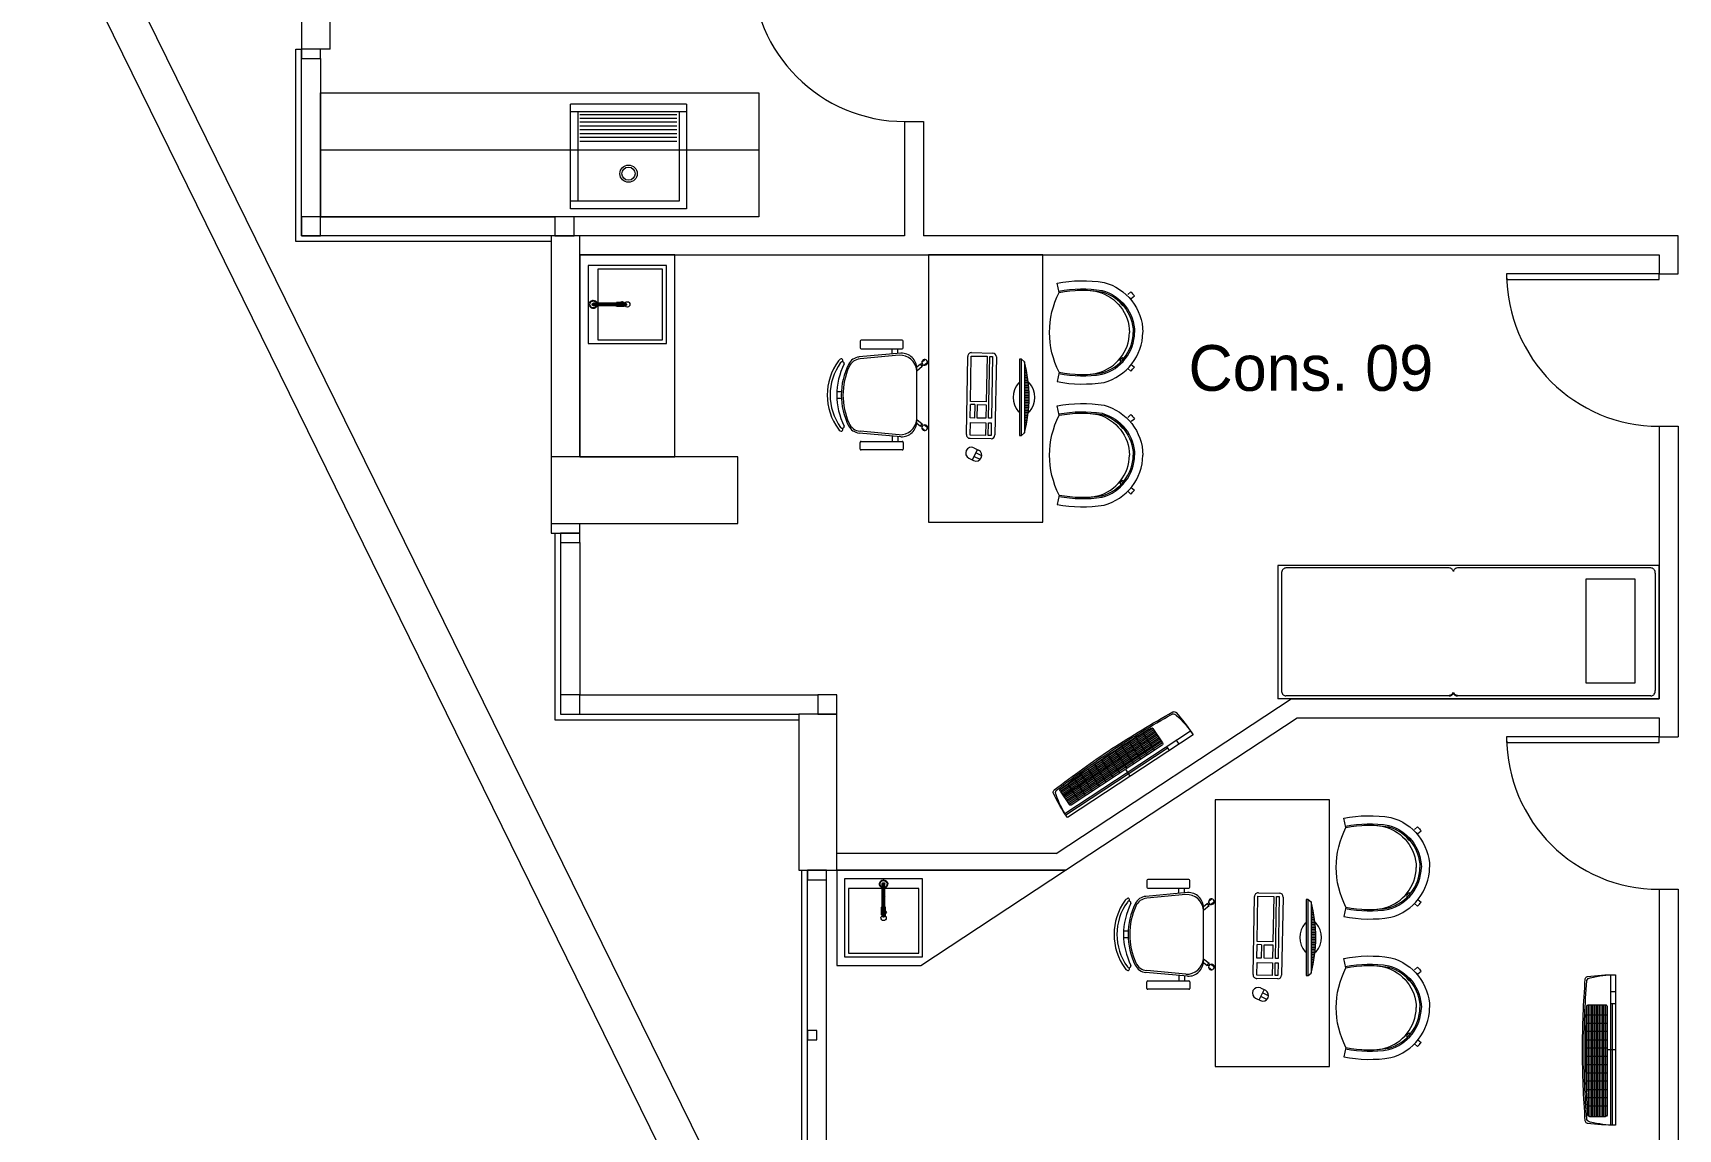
# Model space of a CAD drawing. Header units: metres. Extents: x 2999 to 3109, y 1752 to 1796.
# Drawn here: x 2999.38 to 3008.01, y 1763.57 to 1769.32 of the extents above; entities that cross this region are included whole.
import ezdxf

# ---------------------------------------------------------------- set-up
doc = ezdxf.new("R2010")
doc.units = ezdxf.units.M
doc.layers.add('Lay Out', color=31, linetype='Continuous')
doc.layers.add('PAREDES', color=7, linetype='Continuous')
doc.styles.add('PADRAO MK', font='')
doc.styles.get('PADRAO MK').set_extended_font_data('AvantGarde Bk BT')

# ---------------------------------------------------------------- blocks, each defined once
blk = doc.blocks.new('torneira 00')
at = {"layer": 'Lay Out'}
for p, q in [((-0.0049, -0.1393), (-0.0049, -0.0199)), ((-0.0033, -0.1387), (-0.0033, -0.0163)), ((0, -0.1381), (0, -0.0149)), ((0.0037, -0.1386), (0.0037, -0.0165)), ((0.0051, -0.1391), (0.0051, -0.0199)), ((-0.0018, -0.1501), (-0.0136, -0.1708)), ((0, -0.151), (-0.0118, -0.1717)), ((-0.0086, -0.1621), (-0.0086, -0.1418)), ((-0.0086, -0.1814), (-0.0086, -0.1661)), ((-0.0074, -0.1823), (-0.0074, -0.1426)), ((-0.0048, -0.1838), (-0.0048, -0.1438)), ((-0.0001, -0.1848), (-0.0001, -0.1446)), ((0.0046, -0.1839), (0.0046, -0.1437)), ((0.0074, -0.1825), (0.0074, -0.1423)), ((0.0086, -0.1816), (0.0086, -0.1414)), ((-0.0057, -0.1834), (-0.0057, -0.19)), ((0.0058, -0.1834), (0.0058, -0.19))]:
    blk.add_line(p, q, dxfattribs=at)
for centre, radius, start, end in [((0, -0.0199), 0.0199, 284.60964, 255.53827), ((0.0001, -0.0199), 0.005, 0.24437, 179.71475), ((0.0001, -0.0897), 0.005, 0.24437, 179.71475), ((-0.0125, -0.1709), 0.00109, 176.63806, 310.29172), ((-0.0012, -0.1512), 0.00127, 11.35673, 115.57305), ((0, -0.1796), 0.0119, 241.15364, 298.84636)]:
    blk.add_arc(centre, radius, start, end, dxfattribs=at)
at = {"layer": 'Lay Out', "ltscale": 0.6}
for centre, radius, start, end in [((0.0002, -0.1507), 0.0126, 48.09351, 134.61126), ((-0.0002, -0.1308), 0.0138, 232.82607, 309.8787), ((0.0001, -0.1719), 0.0128, 227.24915, 311.41934)]:
    blk.add_arc(centre, radius, start, end, dxfattribs=at)
blk = doc.blocks.new('A$C4E226C7C')
at = {"layer": 'Lay Out'}
for p, q in [((0, 0), (0.004, 0.0004)), ((0.004, 0.0004), (0.0078, 0.0017)), ((0.0078, 0.0017), (0.0114, 0.0037)), ((0.0114, 0.0037), (0.0147, 0.0065)), ((0.0147, 0.0065), (0.0175, 0.0099)), ((0.0175, 0.0099), (0.0198, 0.0138)), ((0.0198, 0.0138), (0.0213, 0.0178)), ((0.0213, 0.0178), (0.0228, 0.0138)), ((0.0228, 0.0138), (0.0251, 0.0099)), ((0.0251, 0.0099), (0.0279, 0.0065)), ((0.0279, 0.0065), (0.0311, 0.0037)), ((0.0311, 0.0037), (0.0347, 0.0017)), ((0.0347, 0.0017), (0.0385, 0.0004)), ((0.0385, 0.0004), (0.0424, 0))]:
    blk.add_line(p, q, dxfattribs=at)

msp = doc.modelspace()

# ---------------------------------------------------------------- hatches: boundary and pattern name
at = {"layer": 'PAREDES', "lineweight": 0}
h = msp.add_hatch(dxfattribs=at)
h.set_pattern_fill('ANSI31', color=253, scale=0.07, angle=-45, style=0)
h.set_pattern_definition([(360, (3010.354783, 1795.414901), (3e-18, 0.00875), [])])
h.paths.add_polyline_path([(3004.5804, 1767.5922), (3004.5804, 1767.2191, 0.133994)])
h = msp.add_hatch(dxfattribs=at)
h.set_pattern_fill('ANSI31', color=253, scale=0.07, angle=-45, style=0)
h.set_pattern_definition([(360, (3011.859673, 1792.580209), (3e-18, 0.00875), [])])
h.paths.add_polyline_path([(3006.0853, 1764.7575), (3006.0853, 1764.3844, 0.133994)])

# ---------------------------------------------------------------- linework, layer by layer
at = {"layer": 'PAREDES', "color": 253, "lineweight": 0}
for p, q in [((3000.7866, 1770.7836), (3000.7866, 1769.2336)), ((3000.9366, 1769.2336), (3000.9366, 1770.3636)), ((2999.5766, 1770.2089), (3005.819, 1757.5136)), ((2999.3766, 1770.1648), (3005.6915, 1757.3136)), ((3000.7566, 1769.2336), (3000.7866, 1769.2336)), ((3000.7566, 1768.2236), (3000.7566, 1769.2336)), ((3000.9366, 1769.2336), (3000.7866, 1769.2336)), ((3000.8866, 1769.2336), (3000.7866, 1769.2336)), ((3000.7866, 1769.2336), (3000.7866, 1769.1836)), ((3000.7866, 1768.2536), (3000.7866, 1769.2336)), ((3000.8866, 1769.1836), (3000.8866, 1769.2336)), ((3000.7866, 1769.1836), (3000.8866, 1769.1836)), ((3000.8866, 1769.1836), (3000.8866, 1768.3536)), ((3000.8866, 1768.3536), (3000.8866, 1769.0036)), ((3000.8866, 1769.0036), (3003.1866, 1769.0036)), ((3003.1866, 1769.0036), (3003.1866, 1768.3536)), ((3002.8079, 1768.9446), (3002.1979, 1768.9446)), ((3002.1979, 1768.3946), (3002.1979, 1768.9446)), ((3002.8079, 1768.9046), (3002.1979, 1768.9046)), ((3002.2379, 1768.4346), (3002.2379, 1768.9046)), ((3002.7563, 1768.8892, 0.9144), (3002.2479, 1768.8892)), ((3002.7679, 1768.9046), (3002.7679, 1768.4346)), ((3002.8079, 1768.9446), (3002.8079, 1768.3946)), ((3002.7563, 1768.8692, 0.9144), (3002.2479, 1768.8692)), ((3002.7563, 1768.8492, 0.9144), (3002.2479, 1768.8492)), ((3002.7563, 1768.8292, 0.9144), (3002.2479, 1768.8292)), ((3002.7563, 1768.8092, 0.9144), (3002.2479, 1768.8092)), ((3003.9516, 1768.8536), (3003.9516, 1768.2536)), ((3003.9516, 1768.8536), (3004.0516, 1768.8536)), ((3004.0516, 1768.8536), (3004.0516, 1768.2536)), ((3002.7563, 1768.7892, 0.9144), (3002.2479, 1768.7892)), ((3002.7563, 1768.7692, 0.9144), (3002.2479, 1768.7692)), ((3002.7563, 1768.7492, 0.9144), (3002.2479, 1768.7492)), ((3003.1866, 1768.7036), (3000.8866, 1768.7036)), ((3002.7679, 1768.4346), (3002.1979, 1768.4346)), ((3002.8079, 1768.3946), (3002.1979, 1768.3946)), ((3000.8866, 1768.3536), (3000.7866, 1768.3536)), ((3000.7866, 1768.3536), (3000.7866, 1768.2536)), ((3000.8866, 1768.2536), (3000.8866, 1768.3536)), ((3000.8866, 1768.3536), (3002.1166, 1768.3536)), ((3003.1866, 1768.3536), (3000.8866, 1768.3536)), ((3002.2166, 1768.3536), (3002.1166, 1768.3536)), ((3002.1166, 1768.3536), (3002.1166, 1768.2536)), ((3002.2166, 1768.2536), (3002.2166, 1768.3536)), ((3002.0966, 1768.2236), (3000.7566, 1768.2236)), ((3000.7866, 1768.2536), (3000.8866, 1768.2536)), ((3002.0966, 1768.2536), (3000.7866, 1768.2536)), ((3002.2466, 1768.2536), (3002.0966, 1768.2536)), ((3002.0966, 1768.2536), (3002.0966, 1766.6936)), ((3002.1166, 1768.2536), (3002.2166, 1768.2536)), ((3002.2466, 1767.0936), (3002.2466, 1768.2536)), ((3003.9516, 1768.2536), (3002.2466, 1768.2536)), ((3008.0116, 1768.2536), (3004.0516, 1768.2536)), ((3008.0116, 1768.0536), (3008.0116, 1768.2536)), ((3002.2466, 1768.1536), (3002.2466, 1767.0936)), ((3002.7466, 1768.1536), (3002.2466, 1768.1536)), ((3002.2466, 1768.1536), (3007.9116, 1768.1536)), ((3002.7466, 1767.0936), (3002.7466, 1768.1536)), ((3004.6766, 1768.1536), (3004.0766, 1768.1536)), ((3004.0766, 1768.1536), (3004.0766, 1766.7508)), ((3004.6766, 1766.7508), (3004.6766, 1768.1536)), ((3007.9116, 1768.1536), (3007.9116, 1768.0536)), ((3007.9116, 1768.0536), (3007.1116, 1768.0536)), ((3007.1116, 1768.0536), (3007.1116, 1768.0236)), ((3007.1116, 1768.0236), (3007.9116, 1768.0236)), ((3007.9116, 1768.0536), (3008.0116, 1768.0536)), ((3007.9116, 1768.0236), (3007.9116, 1768.0536)), ((3004.7632, 1767.9562), (3004.7518, 1768.0055)), ((3005.1232, 1767.9449), (3005.1386, 1767.96)), ((3005.1412, 1767.9247), (3005.158, 1767.9383)), ((3005.0808, 1767.9032), (3005.0873, 1767.9095)), ((3005.0948, 1767.8873), (3005.1019, 1767.8931)), ((3003.7191, 1767.7011), (3003.7191, 1767.6661)), ((3003.9391, 1767.7061), (3003.7241, 1767.7061)), ((3003.9441, 1767.6661), (3003.9441, 1767.7011)), ((3003.9325, 1767.6371), (3003.7138, 1767.6175)), ((3003.9225, 1767.6266), (3003.7178, 1767.6076)), ((3003.7241, 1767.6611), (3003.9391, 1767.6611)), ((3003.8861, 1767.6329), (3003.8861, 1767.6611)), ((3003.9161, 1767.635), (3003.9161, 1767.6611)), ((3004.0424, 1767.5893), (3004.0603, 1767.6042)), ((3004.0545, 1767.5748), (3004.0724, 1767.5898)), ((3004.2758, 1767.211), (3004.2833, 1767.6208)), ((3004.2971, 1767.3844), (3004.3015, 1767.6225)), ((3004.3015, 1767.6225), (3004.3845, 1767.621)), ((3004.3036, 1767.6405), (3004.4138, 1767.6384)), ((3004.3845, 1767.621), (3004.38, 1767.3828)), ((3004.3928, 1767.2959), (3004.3989, 1767.6207)), ((3004.3989, 1767.6207), (3004.4133, 1767.6204)), ((3004.4133, 1767.6204), (3004.4072, 1767.2957)), ((3004.4334, 1767.6181), (3004.4259, 1767.2082)), ((3004.5554, 1767.6056), (3004.5554, 1767.2056)), ((3004.5654, 1767.6056), (3004.5554, 1767.6056)), ((3004.5654, 1767.2056), (3004.5654, 1767.6056)), ((3004.5654, 1767.6056), (3004.5804, 1767.5922)), ((3004.5804, 1767.5922), (3004.5804, 1767.2191)), ((3005.0808, 1767.5992), (3005.0873, 1767.5929)), ((3005.0948, 1767.6151), (3005.1019, 1767.6093)), ((3004.0161, 1767.565), (3004.0351, 1767.5809)), ((3004.0161, 1767.5455), (3004.0447, 1767.5693)), ((3004.0161, 1767.2786), (3004.0161, 1767.5571)), ((3004.0351, 1767.5809), (3004.0363, 1767.5794)), ((3004.0435, 1767.5708), (3004.0447, 1767.5693)), ((3004.7632, 1767.5374), (3004.7518, 1767.4881)), ((3005.1232, 1767.5575), (3005.1386, 1767.5424)), ((3005.1412, 1767.5777), (3005.158, 1767.5641)), ((3003.62, 1767.4354), (3003.5965, 1767.4354)), ((3003.62, 1767.4004), (3003.5965, 1767.4004)), ((3004.2954, 1767.2978), (3004.2968, 1767.3681)), ((3004.3202, 1767.3677), (3004.2968, 1767.3681)), ((3004.38, 1767.3828), (3004.2971, 1767.3844)), ((3004.3202, 1767.3677), (3004.3189, 1767.2973)), ((3004.3333, 1767.297), (3004.3346, 1767.3674)), ((3004.3346, 1767.3674), (3004.3797, 1767.3666)), ((3004.3797, 1767.3666), (3004.3784, 1767.2962)), ((3004.7632, 1767.3116), (3004.7518, 1767.3608)), ((3004.0157, 1767.271), (3004.0351, 1767.2549)), ((3004.0161, 1767.2902), (3004.0447, 1767.2664)), ((3004.0351, 1767.2549), (3004.0363, 1767.2563)), ((3004.0424, 1767.2464), (3004.0603, 1767.2315)), ((3004.0435, 1767.2649), (3004.0447, 1767.2664)), ((3004.0545, 1767.2609), (3004.0724, 1767.246)), ((3004.3189, 1767.2973), (3004.2954, 1767.2978)), ((3004.2956, 1767.2075), (3004.2968, 1767.2743)), ((3004.2968, 1767.2743), (3004.3779, 1767.2727)), ((3004.3784, 1767.2962), (3004.3333, 1767.297)), ((3004.3779, 1767.2727), (3004.3767, 1767.206)), ((3004.3911, 1767.2057), (3004.3924, 1767.2725)), ((3004.3924, 1767.2725), (3004.4068, 1767.2722)), ((3004.4072, 1767.2957), (3004.3928, 1767.2959)), ((3004.4068, 1767.2722), (3004.4055, 1767.2055)), ((3005.0808, 1767.2585), (3005.0873, 1767.2649)), ((3005.0948, 1767.2426), (3005.1019, 1767.2484)), ((3005.1232, 1767.3002), (3005.1386, 1767.3153)), ((3005.1412, 1767.2801), (3005.158, 1767.2936)), ((3007.9116, 1767.2536), (3008.0116, 1767.2536)), ((3007.9116, 1767.2536), (3007.9116, 1765.8239)), ((3008.0116, 1767.2536), (3008.0116, 1765.6239)), ((3003.9325, 1767.1987), (3003.7138, 1767.2183)), ((3003.9225, 1767.2091), (3003.7178, 1767.2281)), ((3003.7191, 1767.1346), (3003.7191, 1767.1696)), ((3003.7241, 1767.1746), (3003.9391, 1767.1746)), ((3003.8861, 1767.2028), (3003.8861, 1767.1746)), ((3003.9161, 1767.2007), (3003.9161, 1767.1746)), ((3003.9441, 1767.1696), (3003.9441, 1767.1346)), ((3004.4056, 1767.1886), (3004.2954, 1767.1906)), ((3004.3767, 1767.206), (3004.2956, 1767.2075)), ((3004.4055, 1767.2055), (3004.3911, 1767.2057)), ((3004.5554, 1767.2056), (3004.5654, 1767.2056)), ((3004.5654, 1767.2056), (3004.5804, 1767.2191)), ((3003.0766, 1767.0936), (3002.0966, 1767.0936)), ((3002.0966, 1767.0936), (3002.0966, 1766.7436)), ((3003.0766, 1767.0936), (3002.2466, 1767.0936)), ((3002.2466, 1767.0936), (3002.7466, 1767.0936)), ((3003.0766, 1766.7436), (3003.0766, 1767.0936)), ((3003.0766, 1766.7436), (3003.0766, 1767.0936)), ((3003.9391, 1767.1296), (3003.7241, 1767.1296)), ((3004.2891, 1767.0866), (3004.3142, 1767.0744)), ((3004.3073, 1767.0777), (3004.3336, 1767.1317)), ((3004.3154, 1767.1405), (3004.3404, 1767.1284)), ((3004.3479, 1767.0796), (3004.3158, 1767.0952)), ((3004.3572, 1767.0991), (3004.3253, 1767.1146)), ((3005.0808, 1766.9546), (3005.0873, 1766.9482)), ((3005.0948, 1766.9704), (3005.1019, 1766.9647)), ((3005.1232, 1766.9129), (3005.1386, 1766.8977)), ((3005.1412, 1766.933), (3005.158, 1766.9194)), ((3004.7632, 1766.8927), (3004.7518, 1766.8435)), ((3002.0966, 1766.7436), (3003.0766, 1766.7436)), ((3002.2466, 1766.6936), (3002.2466, 1766.7436)), ((3002.2466, 1766.7436), (3003.0766, 1766.7436)), ((3004.0766, 1766.7508), (3004.6766, 1766.7508)), ((3004.6766, 1766.7508), (3004.6766, 1766.7508)), ((3004.6766, 1766.7508), (3004.6766, 1766.7508)), ((3002.0966, 1766.6936), (3002.2466, 1766.6936)), ((3002.1166, 1766.6936), (3002.1166, 1765.7136)), ((3002.2466, 1766.6936), (3002.1466, 1766.6936)), ((3002.1466, 1766.6936), (3002.1466, 1766.6436)), ((3002.1466, 1766.6936), (3002.1466, 1765.7436)), ((3002.1466, 1766.6436), (3002.2466, 1766.6436)), ((3002.2466, 1766.6436), (3002.2466, 1766.6936)), ((3002.2466, 1766.6436), (3002.2466, 1765.8436)), ((3007.9116, 1766.5239), (3005.9116, 1766.5239)), ((3005.9116, 1766.5239), (3005.9116, 1765.8239)), ((3005.9307, 1766.4873), (3005.9304, 1766.4825)), ((3005.9304, 1766.4825), (3005.9304, 1765.8665)), ((3005.9317, 1766.4919), (3005.9307, 1766.4873)), ((3005.9334, 1766.4963), (3005.9317, 1766.4919)), ((3005.9356, 1766.5002), (3005.9334, 1766.4963)), ((3005.9384, 1766.5036), (3005.9356, 1766.5002)), ((3005.9416, 1766.5064), (3005.9384, 1766.5036)), ((3005.9452, 1766.5084), (3005.9416, 1766.5064)), ((3005.949, 1766.5097), (3005.9452, 1766.5084)), ((3005.9529, 1766.5101), (3005.949, 1766.5097)), ((3006.8108, 1766.5101), (3005.9529, 1766.5101)), ((3006.8147, 1766.5097), (3006.8108, 1766.5101)), ((3006.8185, 1766.5084), (3006.8147, 1766.5097)), ((3006.8221, 1766.5064), (3006.8185, 1766.5084)), ((3006.8253, 1766.5036), (3006.8221, 1766.5064)), ((3006.8281, 1766.5002), (3006.8253, 1766.5036)), ((3006.8303, 1766.4963), (3006.8281, 1766.5002)), ((3006.8319, 1766.4923), (3006.8303, 1766.4963)), ((3006.8334, 1766.4963), (3006.8319, 1766.4923)), ((3006.8357, 1766.5002), (3006.8334, 1766.4963)), ((3006.8385, 1766.5036), (3006.8357, 1766.5002)), ((3006.8417, 1766.5064), (3006.8385, 1766.5036)), ((3006.8454, 1766.5084), (3006.8417, 1766.5064)), ((3006.8492, 1766.5097), (3006.8454, 1766.5084)), ((3006.8532, 1766.5101), (3006.8492, 1766.5097)), ((3007.8691, 1766.5101), (3006.8532, 1766.5101)), ((3007.873, 1766.5097), (3007.8691, 1766.5101)), ((3007.8769, 1766.5084), (3007.873, 1766.5097)), ((3007.8805, 1766.5064), (3007.8769, 1766.5084)), ((3007.8837, 1766.5036), (3007.8805, 1766.5064)), ((3007.8866, 1766.5002), (3007.8837, 1766.5036)), ((3007.8888, 1766.4963), (3007.8866, 1766.5002)), ((3007.8905, 1766.4919), (3007.8888, 1766.4963)), ((3007.8915, 1766.4873), (3007.8905, 1766.4919)), ((3007.8919, 1766.4825), (3007.8915, 1766.4873)), ((3007.8919, 1766.4825), (3007.8919, 1765.8665)), ((3007.9116, 1765.8239), (3007.9116, 1766.5239)), ((3007.5267, 1766.4408), (3007.5267, 1765.9076)), ((3005.9304, 1765.8665), (3005.9307, 1765.8617)), ((3005.9307, 1765.8617), (3005.9317, 1765.857)), ((3007.8905, 1765.857), (3007.8915, 1765.8617)), ((3007.8915, 1765.8617), (3007.8919, 1765.8665)), ((3002.2466, 1765.8436), (3002.1466, 1765.8436)), ((3002.1466, 1765.8436), (3002.1466, 1765.7436)), ((3002.2466, 1765.7436), (3002.2466, 1765.8436)), ((3002.2466, 1765.8436), (3003.4966, 1765.8436)), ((3003.5966, 1765.8436), (3003.4966, 1765.8436)), ((3003.4966, 1765.8436), (3003.4966, 1765.7436)), ((3003.5966, 1765.7436), (3003.5966, 1765.8436)), ((3004.7477, 1765.0111), (3005.9816, 1765.8239)), ((3007.9116, 1765.8239), (3005.9116, 1765.8239)), ((3005.9317, 1765.857), (3005.9334, 1765.8527)), ((3005.9334, 1765.8527), (3005.9356, 1765.8487)), ((3005.9356, 1765.8487), (3005.9384, 1765.8453)), ((3005.9384, 1765.8453), (3005.9416, 1765.8426)), ((3005.9416, 1765.8426), (3005.9452, 1765.8405)), ((3005.9452, 1765.8405), (3005.949, 1765.8393)), ((3005.949, 1765.8393), (3005.9529, 1765.8389)), ((3006.8108, 1765.8389), (3005.9529, 1765.8389)), ((3005.9816, 1765.8239), (3007.9116, 1765.8239)), ((3007.8691, 1765.8389), (3006.8532, 1765.8389)), ((3007.8691, 1765.8389), (3007.873, 1765.8393)), ((3007.873, 1765.8393), (3007.8769, 1765.8405)), ((3007.8769, 1765.8405), (3007.8805, 1765.8426)), ((3007.8805, 1765.8426), (3007.8837, 1765.8453)), ((3007.8837, 1765.8453), (3007.8866, 1765.8487)), ((3007.8866, 1765.8487), (3007.8888, 1765.8527)), ((3007.8888, 1765.8527), (3007.8905, 1765.857)), ((3002.1166, 1765.7136), (3003.3966, 1765.7136)), ((3002.1466, 1765.7436), (3002.2466, 1765.7436)), ((3002.1466, 1765.7436), (3003.3966, 1765.7436)), ((3003.3966, 1765.7436), (3003.3966, 1764.9236)), ((3003.5966, 1765.7436), (3003.3966, 1765.7436)), ((3003.4966, 1765.7436), (3003.5966, 1765.7436)), ((3003.5966, 1764.9236), (3003.5966, 1765.7436)), ((3004.7966, 1764.9236), (3006.0116, 1765.7239)), ((3006.0116, 1765.7239), (3007.9116, 1765.7239)), ((3007.9116, 1765.7239), (3007.9116, 1765.6239)), ((3005.2552, 1765.6678), (3004.7678, 1765.3467)), ((3005.2598, 1765.6609), (3004.7692, 1765.3377)), ((3005.2643, 1765.654), (3004.7737, 1765.3308)), ((3005.2689, 1765.6471), (3004.7783, 1765.3239)), ((3005.2734, 1765.6402), (3004.7828, 1765.317)), ((3005.278, 1765.6333), (3004.7874, 1765.3101)), ((3005.2825, 1765.6263), (3004.7919, 1765.3032)), ((3004.7924, 1765.2212), (3005.4516, 1765.6554)), ((3005.2871, 1765.6194), (3004.7965, 1765.2963)), ((3005.2916, 1765.6125), (3004.801, 1765.2894)), ((3005.2962, 1765.6056), (3004.8056, 1765.2825)), ((3005.4658, 1765.6345), (3004.8061, 1765.1999)), ((3005.3007, 1765.5987), (3004.8101, 1765.2756)), ((3005.236, 1765.665), (3004.8687, 1765.423)), ((3005.1917, 1765.5071), (3005.1303, 1765.6002)), ((3005.227, 1765.5304), (3005.1662, 1765.6226)), ((3005.2634, 1765.5544), (3005.2034, 1765.6454)), ((3005.2554, 1765.6675), (3005.3054, 1765.5917)), ((3005.3776, 1765.6066), (3005.3915, 1765.5856)), ((3007.9116, 1765.6239), (3007.1116, 1765.6239)), ((3007.1116, 1765.6239), (3007.1116, 1765.5939)), ((3007.9116, 1765.6239), (3008.0116, 1765.6239)), ((3007.9116, 1765.5939), (3007.9116, 1765.6239)), ((3004.7972, 1765.2139), (3005.3307, 1765.5654)), ((3005.3053, 1765.5918), (3004.8147, 1765.2686)), ((3005.3032, 1765.5805), (3004.8259, 1765.2661)), ((3005.0822, 1765.4349), (3005.0204, 1765.5286)), ((3005.119, 1765.4592), (3005.0573, 1765.5529)), ((3005.1541, 1765.4823), (3005.0924, 1765.5761)), ((3005.3259, 1765.5726), (3005.3398, 1765.5515)), ((3007.1116, 1765.5939), (3007.9116, 1765.5939)), ((3004.9374, 1765.3396), (3004.8779, 1765.4298)), ((3004.9749, 1765.3643), (3004.9146, 1765.4559)), ((3005.01, 1765.3874), (3004.949, 1765.4801)), ((3005.0469, 1765.4117), (3004.9852, 1765.5054)), ((3005.1359, 1765.4172), (3005.1139, 1765.4506)), ((3004.8656, 1765.2923), (3004.8086, 1765.3788)), ((3004.9021, 1765.3163), (3004.8437, 1765.4048)), ((3004.7685, 1765.3388), (3004.8148, 1765.2685)), ((3006.1815, 1765.2936), (3005.5815, 1765.2936)), ((3005.5815, 1765.2936), (3005.5815, 1763.8936)), ((3006.1815, 1763.8936), (3006.1815, 1765.2936)), ((3006.1815, 1765.2936), (3006.1815, 1765.2936)), ((3006.2681, 1765.1485), (3006.2567, 1765.1977)), ((3006.5857, 1765.0955), (3006.5922, 1765.1018)), ((3006.5997, 1765.0796), (3006.6068, 1765.0854)), ((3006.6281, 1765.1372), (3006.6435, 1765.1523)), ((3006.6461, 1765.117), (3006.6629, 1765.1306)), ((3004.7477, 1765.0111), (3003.5966, 1765.0111)), ((3003.3966, 1764.9236), (3003.5966, 1764.9236)), ((3003.4116, 1763.1636), (3003.4116, 1764.9236)), ((3003.5416, 1764.9236), (3003.4416, 1764.9236)), ((3003.4416, 1764.9236), (3003.4416, 1764.8736)), ((3003.4416, 1763.1936), (3003.4416, 1764.9236)), ((3003.5416, 1764.8736), (3003.5416, 1764.9236)), ((3003.5966, 1764.9236), (3004.7966, 1764.9236)), ((3004.7966, 1764.9236), (3003.5966, 1764.9236)), ((3003.5966, 1764.9236), (3003.5966, 1764.4236)), ((3004.0375, 1764.4236), (3004.7966, 1764.9236)), ((3003.4416, 1764.8736), (3003.5416, 1764.8736)), ((3003.5416, 1763.2936), (3003.5416, 1764.8736)), ((3005.224, 1764.8705), (3005.224, 1764.8355)), ((3005.444, 1764.8755), (3005.229, 1764.8755)), ((3005.229, 1764.8305), (3005.444, 1764.8305)), ((3005.3909, 1764.8023), (3005.3909, 1764.8305)), ((3005.4209, 1764.8043), (3005.4209, 1764.8305)), ((3005.449, 1764.8355), (3005.449, 1764.8705)), ((3007.9116, 1764.8239), (3008.0116, 1764.8239)), ((3007.9116, 1764.8239), (3007.9116, 1763.1771)), ((3008.0116, 1764.8239), (3008.0116, 1763.2232)), ((3005.4374, 1764.8064), (3005.2187, 1764.7868)), ((3005.4274, 1764.796), (3005.2227, 1764.777)), ((3005.5209, 1764.7344), (3005.54, 1764.7502)), ((3005.5209, 1764.7148), (3005.5496, 1764.7387)), ((3005.54, 1764.7502), (3005.5412, 1764.7487)), ((3005.5473, 1764.7586), (3005.5652, 1764.7736)), ((3005.5483, 1764.7402), (3005.5496, 1764.7387)), ((3005.5594, 1764.7442), (3005.5773, 1764.7591)), ((3005.7807, 1764.3763), (3005.7882, 1764.7861)), ((3005.802, 1764.5497), (3005.8064, 1764.7878)), ((3005.8064, 1764.7878), (3005.8894, 1764.7863)), ((3005.8085, 1764.8058), (3005.9187, 1764.8038)), ((3005.8894, 1764.7863), (3005.8849, 1764.5481)), ((3005.8977, 1764.4612), (3005.9038, 1764.786)), ((3005.9038, 1764.786), (3005.9182, 1764.7857)), ((3005.9182, 1764.7857), (3005.9121, 1764.461)), ((3005.9383, 1764.7834), (3005.9308, 1764.3735)), ((3006.0603, 1764.7709), (3006.0603, 1764.3709)), ((3006.0703, 1764.7709), (3006.0603, 1764.7709)), ((3006.0703, 1764.3709), (3006.0703, 1764.7709)), ((3006.0703, 1764.7709), (3006.0853, 1764.7575)), ((3006.0853, 1764.7575), (3006.0853, 1764.3844)), ((3006.5857, 1764.7915), (3006.5922, 1764.7852)), ((3006.5997, 1764.8074), (3006.6068, 1764.8016)), ((3006.6281, 1764.7498), (3006.6435, 1764.7347)), ((3006.6461, 1764.77), (3006.6629, 1764.7564)), ((3005.5209, 1764.4479), (3005.5209, 1764.7265)), ((3006.2681, 1764.7296), (3006.2567, 1764.6804)), ((3005.1249, 1764.6047), (3005.1014, 1764.6047)), ((3005.1249, 1764.5697), (3005.1014, 1764.5697)), ((3005.8003, 1764.4631), (3005.8017, 1764.5334)), ((3005.8251, 1764.533), (3005.8017, 1764.5334)), ((3005.8849, 1764.5481), (3005.802, 1764.5497)), ((3005.8251, 1764.533), (3005.8238, 1764.4626)), ((3005.8382, 1764.4624), (3005.8395, 1764.5327)), ((3005.8395, 1764.5327), (3005.8846, 1764.5319)), ((3005.8846, 1764.5319), (3005.8833, 1764.4615)), ((3003.5966, 1764.4236), (3004.0375, 1764.4236)), ((3005.4274, 1764.3785), (3005.2227, 1764.3974)), ((3005.5206, 1764.4404), (3005.54, 1764.4242)), ((3005.5209, 1764.4596), (3005.5496, 1764.4357)), ((3005.54, 1764.4242), (3005.5412, 1764.4257)), ((3005.5473, 1764.4158), (3005.5652, 1764.4008)), ((3005.5483, 1764.4343), (3005.5496, 1764.4357)), ((3005.5594, 1764.4303), (3005.5773, 1764.4153)), ((3005.8238, 1764.4626), (3005.8003, 1764.4631)), ((3005.8004, 1764.3728), (3005.8017, 1764.4396)), ((3005.8017, 1764.4396), (3005.8828, 1764.4381)), ((3005.8833, 1764.4615), (3005.8382, 1764.4624)), ((3005.8828, 1764.4381), (3005.8816, 1764.3713)), ((3005.896, 1764.371), (3005.8973, 1764.4378)), ((3005.8973, 1764.4378), (3005.9117, 1764.4375)), ((3005.9121, 1764.461), (3005.8977, 1764.4612)), ((3005.9117, 1764.4375), (3005.9104, 1764.3708)), ((3006.2681, 1764.4121), (3006.2567, 1764.4613)), ((3006.6281, 1764.4007), (3006.6435, 1764.4159)), ((3006.6461, 1764.3806), (3006.6629, 1764.3942)), ((3005.4374, 1764.368), (3005.2187, 1764.3876)), ((3005.224, 1764.3039), (3005.224, 1764.3389)), ((3005.229, 1764.3439), (3005.444, 1764.3439)), ((3005.3909, 1764.3722), (3005.3909, 1764.3439)), ((3005.4209, 1764.3701), (3005.4209, 1764.3439)), ((3005.449, 1764.3389), (3005.449, 1764.3039)), ((3005.9105, 1764.3539), (3005.8003, 1764.3559)), ((3005.8816, 1764.3713), (3005.8004, 1764.3728)), ((3005.8203, 1764.3059), (3005.8453, 1764.2937)), ((3005.9104, 1764.3708), (3005.896, 1764.371)), ((3006.0603, 1764.3709), (3006.0703, 1764.3709)), ((3006.0703, 1764.3709), (3006.0853, 1764.3844)), ((3006.5857, 1764.3591), (3006.5922, 1764.3654)), ((3006.5997, 1764.3432), (3006.6068, 1764.3489)), ((3007.6581, 1763.586), (3007.6581, 1764.3754)), ((3007.6833, 1764.3757), (3007.6833, 1763.5858)), ((3005.444, 1764.2989), (3005.229, 1764.2989)), ((3005.794, 1764.2519), (3005.819, 1764.2397)), ((3005.8122, 1764.2431), (3005.8385, 1764.297)), ((3005.8528, 1764.2449), (3005.8207, 1764.2605)), ((3005.8621, 1764.2644), (3005.8302, 1764.2799)), ((3007.5397, 1764.2182), (3007.5397, 1763.6346)), ((3007.54, 1764.2182), (3007.6308, 1764.2182)), ((3007.548, 1764.2182), (3007.548, 1763.6308)), ((3007.5562, 1764.2182), (3007.5562, 1763.6308)), ((3007.5645, 1764.2182), (3007.5645, 1763.6308)), ((3007.5728, 1764.2182), (3007.5728, 1763.6308)), ((3007.5811, 1764.2182), (3007.5811, 1763.6308)), ((3007.5893, 1764.2182), (3007.5893, 1763.6308)), ((3007.5976, 1764.2182), (3007.5976, 1763.6308)), ((3007.6059, 1764.2182), (3007.6059, 1763.6308)), ((3007.6141, 1764.2182), (3007.6141, 1763.6308)), ((3007.6224, 1764.2182), (3007.6224, 1763.6308)), ((3007.6307, 1764.2182), (3007.6307, 1763.6308)), ((3007.6581, 1764.2868), (3007.6833, 1764.2868)), ((3007.6581, 1764.2249), (3007.6833, 1764.2249)), ((3007.6667, 1763.586), (3007.6667, 1764.2249)), ((3007.6389, 1764.1627), (3007.5299, 1764.1627)), ((3007.5314, 1764.2007), (3007.5314, 1763.7608)), ((3007.6389, 1764.2103), (3007.6389, 1763.6387)), ((3003.4916, 1764.0836), (3003.4416, 1764.0836)), ((3003.4416, 1764.0836), (3003.4416, 1764.0336)), ((3003.4916, 1764.0336), (3003.4916, 1764.0836)), ((3006.5857, 1764.0551), (3006.5922, 1764.0487)), ((3006.5997, 1764.071), (3006.6068, 1764.0652)), ((3007.6389, 1764.0768), (3007.5274, 1764.0768)), ((3007.6389, 1764.1191), (3007.5284, 1764.1191)), ((3003.4416, 1764.0336), (3003.4916, 1764.0336)), ((3006.2681, 1763.9932), (3006.2567, 1763.944)), ((3006.6281, 1764.0134), (3006.6435, 1763.9983)), ((3006.6461, 1764.0335), (3006.6629, 1764.02)), ((3007.6389, 1764.0318), (3007.5267, 1764.0318)), ((3007.6389, 1763.9898), (3007.5267, 1763.9898)), ((3007.6833, 1763.9807), (3007.6433, 1763.9807)), ((3005.5815, 1763.8936), (3006.1815, 1763.8936)), ((3006.1815, 1763.8936), (3006.1815, 1763.8936)), ((3006.1815, 1763.8936), (3006.1815, 1763.8936)), ((3007.6389, 1763.9456), (3007.5267, 1763.9456)), ((3007.6389, 1763.9034), (3007.5267, 1763.9034)), ((3007.6389, 1763.8592), (3007.528, 1763.8592)), ((3007.6389, 1763.8172), (3007.5292, 1763.8172)), ((3007.6389, 1763.7722), (3007.5309, 1763.7722)), ((3007.6389, 1763.7299), (3007.5329, 1763.7299)), ((3007.6389, 1763.6863), (3007.5354, 1763.6863)), ((3007.5466, 1763.6308), (3007.6308, 1763.6308))]:
    msp.add_line(p, q, dxfattribs=at)
for points in [[(3002.2916, 1767.8979), (3002.2916, 1767.6884), (3002.7016, 1767.6884), (3002.7016, 1768.0984), (3002.2916, 1768.0984), (3002.2916, 1767.8979)], [(3002.3416, 1767.8889), (3002.3416, 1767.7084), (3002.6816, 1767.7084), (3002.6816, 1768.0784), (3002.3416, 1768.0784), (3002.3416, 1767.8979)], [(3003.8461, 1764.8786), (3003.6366, 1764.8786), (3003.6366, 1764.4686), (3004.0466, 1764.4686), (3004.0466, 1764.8786), (3003.8461, 1764.8786)], [(3003.8371, 1764.8286), (3003.6566, 1764.8286), (3003.6566, 1764.4886), (3004.0266, 1764.4886), (3004.0266, 1764.8286), (3003.8461, 1764.8286)]]:
    msp.add_lwpolyline(points, dxfattribs=at)
for points in [[(3004.7518, 1768.0055, -0.08651), (3004.9985, 1768.0091, -0.333303), (3005.2024, 1767.7475, -0.330827)], [(3004.7632, 1767.5374, -0.240642), (3004.7632, 1767.9562, -0.685149)], [(3004.7616, 1767.9633, -0.084492), (3004.9881, 1767.9671, -0.332034), (3005.1592, 1767.7469, -0.328672)], [(3004.7632, 1767.9562, -0.084125), (3004.9864, 1767.9601, -0.331795), (3005.152, 1767.7468, 139.306841)], [(3004.857, 1767.9708, -0.041347), (3004.9667, 1767.9601, -0.331795), (3005.1323, 1767.7468, 138.320634)], [(3005.1386, 1767.96, -0.024394), (3005.158, 1767.9383, -0.334398)], [(3005.0808, 1767.9032, -0.017746), (3005.0948, 1767.8873, -0.334398)], [(3004.7518, 1767.4881, 0.08651), (3004.9985, 1767.4845, 0.333303), (3005.2024, 1767.7461, 0.330827)], [(3004.7616, 1767.5303, 0.084492), (3004.9881, 1767.5265, 0.332034), (3005.1592, 1767.7467, 0.328672)], [(3004.7632, 1767.5374, 0.084125), (3004.9864, 1767.5335, 0.331795), (3005.152, 1767.7468, -139.306789)], [(3004.857, 1767.5228, 0.041347), (3004.9667, 1767.5335, 0.331795), (3005.1323, 1767.7468, -138.320634)], [(3005.0808, 1767.5992, 0.017746), (3005.0948, 1767.6151, 0.334398)], [(3005.1386, 1767.5424, 0.024394), (3005.158, 1767.5641, 0.334398)], [(3004.7518, 1767.3608, -0.08651), (3004.9985, 1767.3644, -0.333303), (3005.2024, 1767.1029, -0.330827)], [(3004.7616, 1767.3186, -0.084492), (3004.9881, 1767.3224, -0.332034), (3005.1592, 1767.1022, -0.328672)], [(3004.857, 1767.3261, -0.041347), (3004.9667, 1767.3154, -0.331795), (3005.1323, 1767.1021, 138.320634)], [(3004.7632, 1766.8927, -0.240642), (3004.7632, 1767.3116, -0.685149)], [(3004.7632, 1767.3116, -0.084125), (3004.9864, 1767.3154, -0.331795), (3005.152, 1767.1021, 139.306841)], [(3005.0808, 1767.2585, -0.017746), (3005.0948, 1767.2426, -0.334398)], [(3005.1386, 1767.3153, -0.024394), (3005.158, 1767.2936, -0.334398)], [(3004.7518, 1766.8435, 0.08651), (3004.9985, 1766.8398, 0.333303), (3005.2024, 1767.1014, 0.330827)], [(3004.7616, 1766.8857, 0.084492), (3004.9881, 1766.8818, 0.332034), (3005.1592, 1767.102, 0.328672)], [(3004.7632, 1766.8927, 0.084125), (3004.9864, 1766.8888, 0.331795), (3005.152, 1767.1021, -139.306789)], [(3004.857, 1766.8781, 0.041347), (3004.9667, 1766.8888, 0.331795), (3005.1323, 1767.1021, -138.320634)], [(3005.0808, 1766.9546, 0.017746), (3005.0948, 1766.9704, 0.334398)], [(3005.1386, 1766.8977, 0.024394), (3005.158, 1766.9194, 0.334398)], [(3006.2567, 1765.1977, -0.08651), (3006.5034, 1765.2014, -0.333303), (3006.7073, 1764.9398, -0.330827)], [(3006.2665, 1765.1556, -0.084492), (3006.493, 1765.1594, -0.332034), (3006.6641, 1764.9392, -0.328672)], [(3006.2681, 1764.7296, -0.240642), (3006.2681, 1765.1485, -0.685149)], [(3006.2681, 1765.1485, -0.084125), (3006.4913, 1765.1524, -0.331795), (3006.6569, 1764.9391, 139.306841)], [(3006.3618, 1765.1631, -0.041347), (3006.4716, 1765.1524, -0.331795), (3006.6372, 1764.9391, 138.320634)], [(3006.5857, 1765.0955, -0.017746), (3006.5997, 1765.0796, -0.334398)], [(3006.6435, 1765.1523, -0.024394), (3006.6629, 1765.1306, -0.334398)], [(3006.2567, 1764.6804, 0.08651), (3006.5034, 1764.6768, 0.333303), (3006.7073, 1764.9383, 0.330827)], [(3006.2665, 1764.7226, 0.084492), (3006.493, 1764.7188, 0.332034), (3006.6641, 1764.939, 0.328672)], [(3006.2681, 1764.7296, 0.084125), (3006.4913, 1764.7258, 0.331795), (3006.6569, 1764.9391, -139.306789)], [(3006.3618, 1764.7151, 0.041347), (3006.4716, 1764.7258, 0.331795), (3006.6372, 1764.9391, -138.320634)], [(3006.5857, 1764.7915, 0.017746), (3006.5997, 1764.8074, 0.334398)], [(3006.6435, 1764.7347, 0.024394), (3006.6629, 1764.7564, 0.334398)], [(3006.2681, 1763.9932, -0.240642), (3006.2681, 1764.4121, -0.685149)], [(3006.2567, 1764.4613, -0.08651), (3006.5034, 1764.465, -0.333303), (3006.7073, 1764.2034, -0.330827)], [(3006.2665, 1764.4191, -0.084492), (3006.493, 1764.4229, -0.332034), (3006.6641, 1764.2028, -0.328672)], [(3006.2681, 1764.4121, -0.084125), (3006.4913, 1764.4159, -0.331795), (3006.6569, 1764.2027, 139.306841)], [(3006.3618, 1764.4267, -0.041347), (3006.4716, 1764.4159, -0.331795), (3006.6372, 1764.2027, 138.320634)], [(3006.6435, 1764.4159, -0.024394), (3006.6629, 1764.3942, -0.334398)], [(3006.5857, 1764.3591, -0.017746), (3006.5997, 1764.3432, -0.334398)], [(3006.2567, 1763.944, 0.08651), (3006.5034, 1763.9403, 0.333303), (3006.7073, 1764.2019, 0.330827)], [(3006.2665, 1763.9862, 0.084492), (3006.493, 1763.9824, 0.332034), (3006.6641, 1764.2025, 0.328672)], [(3006.2681, 1763.9932, 0.084125), (3006.4913, 1763.9894, 0.331795), (3006.6569, 1764.2027, -139.306789)], [(3006.3618, 1763.9786, 0.041347), (3006.4716, 1763.9894, 0.331795), (3006.6372, 1764.2027, -138.320634)], [(3006.5857, 1764.0551, 0.017746), (3006.5997, 1764.071, 0.334398)], [(3006.6435, 1763.9983, 0.024394), (3006.6629, 1764.02, 0.334398)]]:
    msp.add_lwpolyline(points, format="xyb", dxfattribs=at)
msp.add_lwpolyline([(3007.5267, 1765.9076), (3007.7868, 1765.9076), (3007.7868, 1766.4519), (3007.5267, 1766.4519)], close=True, dxfattribs=at)
for centre, radius in [((3002.5029, 1768.5796), 0.0453), ((3002.5029, 1768.5796), 0.0346), ((3002.4966, 1767.8934), 0.0139), ((3004.043, 1767.5778), 0.005), ((3004.043, 1767.258), 0.005), ((3005.5479, 1764.7471), 0.005), ((3003.8416, 1764.6736), 0.0139), ((3005.5479, 1764.4273), 0.005)]:
    msp.add_circle(centre, radius, dxfattribs=at)
for centre, radius, start, end in [((3003.9516, 1769.6536), 0.8, 180, 270), ((3007.9116, 1768.0536), 0.8, 180, 270), ((3003.7241, 1767.7011), 0.005, 90, 180), ((3003.9391, 1767.7011), 0.005, 0, 90), ((3003.8513, 1767.4179), 0.3052, 144.12379, 215.87621), ((3003.8513, 1767.4179), 0.2902, 144.14416, 215.85584), ((3003.8513, 1767.4179), 0.2902, 144.14416, 215.85584), ((3003.6261, 1767.5804), 0.0275, 115.14546, 143.45713), ((3003.6199, 1767.5998), 0.00782, 299.81088, 135.32554), ((3003.6261, 1767.5804), 0.0125, 115.14546, 143.1301), ((3003.6261, 1767.5804), 0.0125, 115.14546, 143.1301), ((3003.625, 1767.5826), 0.01, 350.32945, 115.14546), ((3003.625, 1767.5826), 0.01, 350.32945, 115.14546), ((3003.72, 1767.5477), 0.07, 95.12125, 153.60471), ((3003.7243, 1767.5379), 0.07, 95.2999, 155.73609), ((3003.7241, 1767.6661), 0.005, 180, 270), ((3003.9275, 1767.538), 0.0887, 5.59249, 93.25223), ((3003.9361, 1767.5571), 0.08, 0, 92.56924), ((3003.9391, 1767.6661), 0.005, 270, 0), ((3004.0574, 1767.5895), 0.015, 231.46361, 207.28388), ((3004.3033, 1767.6205), 0.02, 88.95177, 178.95177), ((3004.4134, 1767.6184), 0.02, 358.95177, 88.95177), ((3003.8967, 1767.4056), 0.7087, 344.73628, 15.26372), ((3003.9582, 1767.4179), 0.3622, 153.23744, 206.76256), ((3003.9582, 1767.4179), 0.3622, 153.23744, 206.76256), ((3003.9817, 1767.4179), 0.3622, 153.60471, 206.39529), ((3003.9906, 1767.4179), 0.3622, 155.73609, 204.26391), ((3004.0437, 1767.5783), 0.0075, 171.64054, 268.01991), ((3004.6349, 1767.4056), 0.1136, 138.62327, 221.37673), ((3004.5895, 1767.4372), 0.059, 125.22271, 132.43714), ((3004.5678, 1767.4372), 0.059, 47.56286, 55.9179), ((3004.5224, 1767.4056), 0.1136, 318.62327, 41.37673), ((3004.5895, 1767.3741), 0.059, 227.56286, 234.77729), ((3004.5678, 1767.3741), 0.059, 304.0821, 312.43714), ((3003.6199, 1767.236), 0.00782, 224.67446, 60.18912), ((3003.6261, 1767.2554), 0.0125, 216.8699, 244.85454), ((3003.6261, 1767.2554), 0.0125, 216.8699, 244.85454), ((3003.625, 1767.2531), 0.01, 244.85454, 9.67055), ((3003.625, 1767.2531), 0.01, 244.85454, 9.67055), ((3003.72, 1767.288), 0.07, 206.39529, 264.87875), ((3003.7243, 1767.2978), 0.07, 204.26391, 264.7001), ((3003.9275, 1767.2977), 0.0887, 266.74777, 354.40751), ((3003.9361, 1767.2786), 0.08, 267.43076, 0), ((3004.0437, 1767.2574), 0.0075, 91.98009, 188.35946), ((3004.0574, 1767.2462), 0.015, 152.71612, 128.53639), ((3004.5678, 1767.3741), 0.059, 289.41753, 290.05629), ((3003.6261, 1767.2554), 0.0275, 216.54287, 244.85454), ((3003.7241, 1767.1696), 0.005, 90, 180), ((3003.9391, 1767.1696), 0.005, 0, 90), ((3004.2958, 1767.2106), 0.02, 178.95177, 268.95177), ((3004.4059, 1767.2086), 0.02, 268.95177, 358.95177), ((3003.7241, 1767.1346), 0.005, 180, 270), ((3003.9391, 1767.1346), 0.005, 270, 0), ((3004.3023, 1767.1136), 0.03, 64.0346, 244.0346), ((3004.3273, 1767.1014), 0.03, 244.0346, 64.0346), ((3007.9116, 1765.6239), 0.8, 180, 270), ((3005.229, 1764.8705), 0.005, 90, 180), ((3005.229, 1764.8355), 0.005, 180, 270), ((3005.444, 1764.8705), 0.005, 0, 90), ((3005.444, 1764.8355), 0.005, 270, 0), ((3005.3562, 1764.5872), 0.3052, 144.12379, 215.87621), ((3005.3562, 1764.5872), 0.2902, 144.14416, 215.85584), ((3005.3562, 1764.5872), 0.2902, 144.14416, 215.85584), ((3005.4631, 1764.5872), 0.3622, 153.23744, 206.76256), ((3005.4631, 1764.5872), 0.3622, 153.23744, 206.76256), ((3005.1309, 1764.7497), 0.0275, 115.14546, 143.45713), ((3005.1248, 1764.7691), 0.00782, 299.81088, 135.32554), ((3005.1309, 1764.7497), 0.0125, 115.14546, 143.1301), ((3005.1309, 1764.7497), 0.0125, 115.14546, 143.1301), ((3005.4866, 1764.5872), 0.3622, 153.60471, 206.39529), ((3005.1299, 1764.752), 0.01, 350.32945, 115.14546), ((3005.1299, 1764.752), 0.01, 350.32945, 115.14546), ((3005.4955, 1764.5872), 0.3622, 155.73609, 204.26391), ((3005.2249, 1764.7171), 0.07, 95.12125, 153.60471), ((3005.2292, 1764.7073), 0.07, 95.2999, 155.73609), ((3005.4324, 1764.7074), 0.0887, 5.59249, 93.25223), ((3005.4409, 1764.7265), 0.08, 0, 92.56924), ((3005.5486, 1764.7477), 0.0075, 171.64054, 268.01991), ((3005.5623, 1764.7589), 0.015, 231.46361, 207.28388), ((3005.8082, 1764.7858), 0.02, 88.95177, 178.95177), ((3005.9183, 1764.7838), 0.02, 358.95177, 88.95177), ((3005.4016, 1764.5709), 0.7087, 344.73628, 15.26372), ((3006.0944, 1764.6025), 0.059, 125.22271, 132.43714), ((3006.0727, 1764.6025), 0.059, 47.56286, 55.9179), ((3006.1398, 1764.5709), 0.1136, 138.62327, 221.37673), ((3006.0272, 1764.5709), 0.1136, 318.62327, 41.37673), ((3006.0944, 1764.5394), 0.059, 227.56286, 234.77729), ((3006.0727, 1764.5394), 0.059, 289.41753, 290.05629), ((3006.0727, 1764.5394), 0.059, 304.0821, 312.43714), ((3005.1309, 1764.4247), 0.0275, 216.54287, 244.85454), ((3005.1248, 1764.4053), 0.00782, 224.67446, 60.18912), ((3005.1309, 1764.4247), 0.0125, 216.8699, 244.85454), ((3005.1309, 1764.4247), 0.0125, 216.8699, 244.85454), ((3005.1299, 1764.4224), 0.01, 244.85454, 9.67055), ((3005.1299, 1764.4224), 0.01, 244.85454, 9.67055), ((3005.2249, 1764.4573), 0.07, 206.39529, 264.87875), ((3005.2292, 1764.4671), 0.07, 204.26391, 264.7001), ((3005.4324, 1764.467), 0.0887, 266.74777, 354.40751), ((3005.4409, 1764.4479), 0.08, 267.43076, 0), ((3005.5486, 1764.4268), 0.0075, 91.98009, 188.35946), ((3005.5623, 1764.4155), 0.015, 152.71612, 128.53639), ((3005.229, 1764.3389), 0.005, 90, 180), ((3005.229, 1764.3039), 0.005, 180, 270), ((3005.444, 1764.3389), 0.005, 0, 90), ((3005.444, 1764.3039), 0.005, 270, 0), ((3005.8072, 1764.2789), 0.03, 64.0346, 244.0346), ((3005.8007, 1764.3759), 0.02, 178.95177, 268.95177), ((3005.9108, 1764.3739), 0.02, 268.95177, 358.95177), ((3005.8322, 1764.2667), 0.03, 244.0346, 64.0346)]:
    msp.add_arc(centre, radius, start, end, dxfattribs=at)
at = {"layer": 'PAREDES', "color": 253, "lineweight": 0, "extrusion": (0, 0, -1)}
for centre, major_axis, ratio, start_param, end_param in [((3007.8496, 1761.2977), (-4.6893, -2.5487), 0.956584, 1.489801, 1.559656), ((3007.8496, 1761.2977), (-2.8045, 4.2573), 0.977548, 0, 0.072811), ((3005.3593, 1765.736), (0.00162, 0.00786), 1, -0.714217, -0.361336), ((3005.3618, 1765.7203), (-0.0133, 0.0202), 0.977548, 0.432642, 1.415455), ((3005.3667, 1765.7395), (-0.0093, 0.014), 0.977548, 0.143544, 1.062803), ((3005.3706, 1765.7472), (-0.00447, 0.00678), 0.977548, 1.062803, 1.437465), ((3004.5597, 1765.0376), (-0.6106, 0.9269), 0.977548, 1.437465, 1.570796), ((3005.0279, 1765.346), (-0.2951, 0.448), 0.977548, 1.321101, 1.570796), ((3007.8496, 1761.2977), (-2.8, 4.2505), 0.977548, 0, 0.046227), ((3005.2488, 1765.6632), (-0.00447, 0.00678), 0.977548, 0.046227, 1.570796), ((3007.8496, 1761.2977), (4.1928, 3.3024), 0.956584, -1.559656, -1.489801), ((3007.8496, 1761.2977), (-2.8045, 4.2573), 0.977548, -0.072811, 0), ((3007.8496, 1761.2977), (-2.8, 4.2505), 0.977548, -0.068908, 0), ((3005.2987, 1765.5873), (-0.00447, 0.00678), 0.977548, 1.570796, 3.141593), ((3004.7486, 1765.3324), (-0.0093, 0.014), 0.977548, -1.062803, -0.143544), ((3004.7683, 1765.3293), (-0.0133, 0.0202), 0.977548, -1.415455, -0.432642), ((3004.7548, 1765.3378), (0.00162, 0.00786), 1, -1.20946, -0.85658), ((3004.7751, 1765.3432), (-0.00447, 0.00678), 0.977548, -1.570796, -0.068908), ((3004.7401, 1765.3318), (-0.00447, 0.00678), 0.977548, -1.437465, -1.062803), ((3005.7121, 1765.7968), (-0.6106, 0.9269), 0.977548, 4.712389, 4.84572), ((3005.244, 1765.4884), (-0.2951, 0.448), 0.977548, 4.712389, 4.962084), ((3004.8214, 1765.2729), (-0.00447, 0.00678), 0.977548, 3.141593, 4.712389), ((3012.6164, 1763.9807), (-0.4513, -5.3181), 0.956584, 1.489801, 1.559656), ((3012.6164, 1763.9807), (-5.098, 0), 0.977548, 0, 0.072811), ((3007.5411, 1764.3508), (-0.0168, 0), 0.977548, 0.143544, 1.062803), ((3007.5399, 1764.3427), (-0.00567, 0.00567), 1, -0.714217, -0.361336), ((3007.5545, 1764.3361), (-0.0242, 0), 0.977548, 0.432642, 1.415455), ((3007.5369, 1764.3582), (-0.00812, 0), 0.977548, 1.062803, 1.437465), ((3007.6833, 1763.2908), (-1.1099, 0), 0.977548, 1.437465, 1.570796), ((3007.6833, 1763.8513), (-0.5364, 0), 0.977548, 1.321101, 1.570796), ((3007.54, 1764.2103), (-0.00812, 0), 0.977548, 0.046227, 1.570796), ((3007.6308, 1764.2103), (-0.00812, 0), 0.977548, 1.570796, 3.141593), ((3012.6164, 1763.9807), (-5.0899, 0), 0.977548, 0, 0.046227), ((3012.6164, 1763.9807), (-0.4513, 5.3181), 0.956584, -1.559656, -1.489801), ((3012.6164, 1763.9807), (-5.098, 0), 0.977548, -0.072811, 0), ((3012.6164, 1763.9807), (-5.0899, 0), 0.977548, -0.068908, 0), ((3007.5399, 1763.6188), (-0.00567, 0.00567), 1, -1.20946, -0.85658), ((3007.5545, 1763.6254), (-0.0242, 0), 0.977548, -1.415455, -0.432642), ((3007.5466, 1763.6387), (-0.00812, 0), 0.977548, -1.570796, -0.068908), ((3007.6308, 1763.6387), (-0.00812, 0), 0.977548, 3.141593, 4.712389), ((3007.5411, 1763.6107), (-0.0168, 0), 0.977548, -1.062803, -0.143544), ((3007.5369, 1763.6032), (-0.00812, 0), 0.977548, -1.437465, -1.062803), ((3007.6833, 1764.6707), (-1.1099, 0), 0.977548, 4.712389, 4.84572), ((3007.6833, 1764.1101), (-0.5364, 0), 0.977548, 4.712389, 4.962084)]:
    msp.add_ellipse(centre, major_axis=major_axis, ratio=ratio, start_param=start_param, end_param=end_param, dxfattribs=at)

# ---------------------------------------------------------------- block references
at = {"layer": 'PAREDES', "color": 253, "lineweight": 0, "extrusion": (0, 0, -1), "zscale": -1, "rotation": 270}
msp.add_blockref('torneira 00', (-3002.2984, 1767.8934), dxfattribs=at)
at = {"layer": 'PAREDES', "color": 253, "lineweight": 0, "xscale": -1}
msp.add_blockref('A$C4E226C7C', (3006.8532, 1765.8389), dxfattribs=at)
at = {"layer": 'PAREDES', "color": 253, "lineweight": 0, "extrusion": (0, 0, -1), "zscale": -1}
msp.add_blockref('torneira 00', (-3003.8416, 1764.8717), dxfattribs=at)

# ---------------------------------------------------------------- texts
at = {"layer": 'PAREDES', "color": 253, "lineweight": 0, "style": 'PADRAO MK'}
msp.add_text('Cons. 09', height=0.24, dxfattribs=at).set_placement((3005.442, 1767.4399))

doc.saveas('drawing.dxf')
